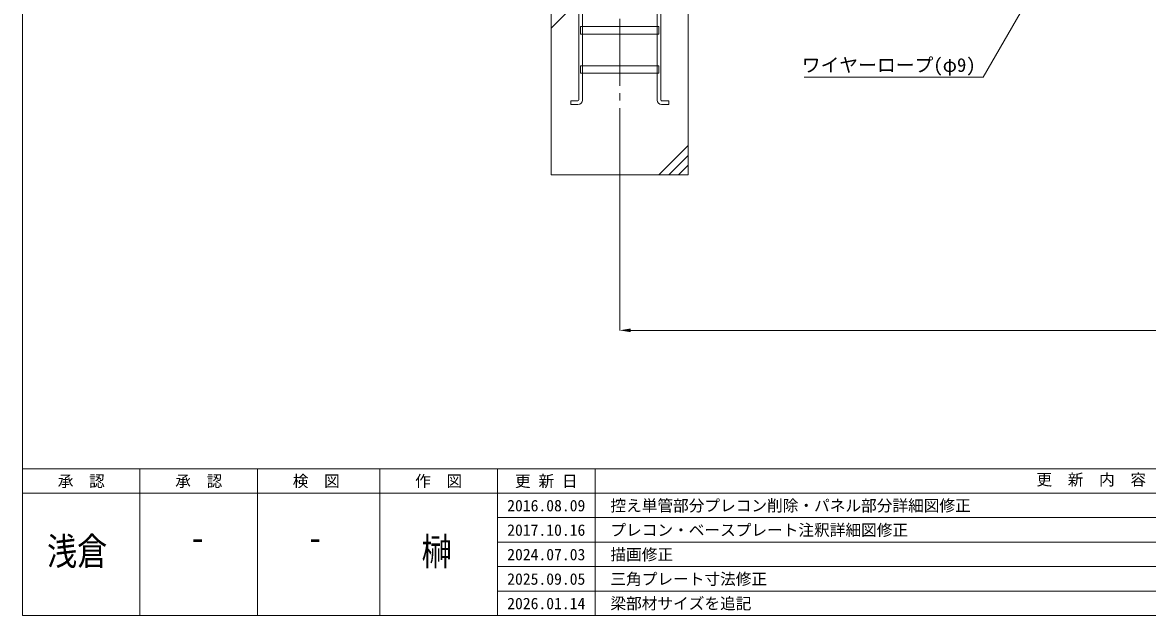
# Model space of a CAD drawing. Units: millimetres, scale not verified. Extents: x -6980 to 13145, y -14438 to 14438.
# Drawn here: x -6980 to -1235, y 562 to 3591 of the extents above; entities that cross this region are included whole.
import ezdxf
from ezdxf.enums import TextEntityAlignment as Align

# ---------------------------------------------------------------- set-up
doc = ezdxf.new("R2010")
doc.units = ezdxf.units.MM
doc.header["$LTSCALE"] = 38
doc.linetypes.add('CHAIN2', pattern=[12, 9, -1, 1, -1])
doc.linetypes.add('DASHED1', pattern=[1.8, 1.2, -0.6])
for name, color, linetype, lineweight in [('0-9_基礎工事用PCA小', 7, 'Continuous', 18), ('0-A_図面枠', 7, 'Continuous', 18), ('0-B_寸法', 3, 'Continuous', 18), ('1-2_通芯', 1, 'CHAIN2', 18), ('1-7_文字', 7, 'Continuous', 18)]:
    doc.layers.add(name, color=color, linetype=linetype, lineweight=lineweight)
doc.styles.add('ＭＳ ゴシック', font='')
doc.styles.get('ＭＳ ゴシック').set_extended_font_data('MS Gothic')

msp = doc.modelspace()

# ---------------------------------------------------------------- linework, layer by layer
at = {"layer": '0-9_基礎工事用PCA小'}
for p, q in [((-4280.2, 3562.5), (-4130.2, 3712.5)), ((-4120.68, 3532.5), (-4120.68, 3370.5)), ((-3739.72, 3532.5), (-3739.72, 3370.5)), ((-4120.68, 3332.5), (-4120.68, 3195.5)), ((-3739.72, 3332.5), (-3739.72, 3195.5)), ((-3580.2, 2962.5), (-3730.2, 2812.5)), ((-3580.2, 2912.5), (-3680.2, 2812.5)), ((-3580.2, 2862.5), (-3630.2, 2812.5))]:
    msp.add_line(p, q, dxfattribs=at)
at = {"layer": '0-9_基礎工事用PCA小', "color": 4, "linetype": 'DASHED1', "lineweight": 9}
for p, q in [((-4120.68, 3570.5), (-4120.68, 3532.5)), ((-3739.72, 3570.5), (-3739.72, 3532.5)), ((-4120.68, 3370.5), (-4120.68, 3332.5)), ((-3739.72, 3370.5), (-3739.72, 3332.5))]:
    msp.add_line(p, q, dxfattribs=at)
at = {"layer": '0-9_基礎工事用PCA小'}
for points in [[(-4139.73, 3195.55), (-4139.73, 3772.5), (-4120.68, 3772.5), (-4120.68, 3570.5)], [(-3720.68, 3195.55), (-3720.68, 3772.5), (-3739.72, 3772.5), (-3739.72, 3570.5)], [(-4143.68, 3172.5), (-4180.68, 3172.5), (-4180.68, 3191.55), (-4143.72, 3191.55)], [(-3716.72, 3172.5), (-3679.72, 3172.5), (-3679.72, 3191.55), (-3716.67, 3191.55)]]:
    msp.add_lwpolyline(points, dxfattribs=at)
for points in [[(-4280.2, 2812.5), (-3580.2, 2812.5), (-3580.2, 3712.5), (-4280.2, 3712.5)], [(-4130.2, 3570.5), (-3730.2, 3570.5), (-3730.2, 3532.5), (-4130.2, 3532.5)], [(-4130.2, 3370.5), (-3730.2, 3370.5), (-3730.2, 3332.5), (-4130.2, 3332.5)]]:
    msp.add_lwpolyline(points, close=True, dxfattribs=at)
for centre, radius, start, end in [((-4143.72, 3195.55), 4, 270, 0), ((-4143.68, 3195.5), 23, 270, 0), ((-3716.72, 3195.5), 23, 180, 270), ((-3716.67, 3195.55), 4, 180, 270)]:
    msp.add_arc(centre, radius, start, end, dxfattribs=at)
at = {"layer": '0-A_図面枠'}
for p, q in [((-6980.2, 1312.5), (13144.8, 1312.5)), ((-6380.2, 1312.5), (-6380.2, 562.5)), ((-5780.2, 1312.5), (-5780.2, 562.5)), ((-5155.2, 1312.5), (-5155.2, 562.5)), ((-4555.2, 1312.5), (-4555.2, 562.5)), ((-4055.2, 1312.5), (-4055.2, 562.5)), ((-6980.2, 1187.5), (994.8, 1187.5)), ((-4555.2, 1062.5), (994.8, 1062.5)), ((-4555.2, 937.5), (994.8, 937.5)), ((-4555.2, 812.5), (994.8, 812.5)), ((-4555.2, 687.5), (994.8, 687.5))]:
    msp.add_line(p, q, dxfattribs=at)
msp.add_lwpolyline([(-6980.2, 14437.5), (13144.8, 14437.5), (13144.8, 562.5), (-6980.2, 562.5)], close=True, dxfattribs=at)
at = {"layer": '0-B_寸法'}
for p, q in [((-3930.2, 2811.5), (-3930.2, 2018.05)), ((3314.8, 2019.05), (-3875.2, 2019.05))]:
    msp.add_line(p, q, dxfattribs=at)
at = {"layer": '0-B_寸法', "color": 91}
msp.add_solid([(-3875.2, 2028.2), (-3930.2, 2019.05), (-3875.2, 2009.88)], dxfattribs=at)
at = {"layer": '1-2_通芯'}
msp.add_line((-3930.2, 2812.5), (-3930.2, 4724.5), dxfattribs=at)
at = {"layer": '1-7_文字'}
for p, q in [((-1817.27, 3757.5), (-2074.2, 3312.5)), ((-2988.35, 3312.5), (-2074.55, 3312.5)), ((-2074.2, 3312.5), (-2074.55, 3312.5))]:
    msp.add_line(p, q, dxfattribs=at)

# ---------------------------------------------------------------- texts
at = {"layer": '0-A_図面枠', "style": 'ＭＳ ゴシック'}
for s, p in [('承\u3000認', (-6800.2, 1202)), ('承\u3000認', (-6200.2, 1202)), ('検\u3000図', (-5600.2, 1202)), ('作\u3000図', (-4975.2, 1202)), ('更 新 日', (-4465.2, 1202)), ('更\u3000新\u3000内\u3000容', (-1802.58, 1209.67)), ('2016.08.09', (-4505.2, 1077)), ('控え単管部分プレコン削除・パネル部分詳細図修正', (-3978, 1077)), ('プレコン・ベースプレート注釈詳細図修正', (-3978, 952)), ('2017.10.16', (-4505.2, 952)), ('2024.07.03', (-4505.2, 827)), ('描画修正', (-3978, 827)), ('2025.09.05', (-4505.2, 702)), ('三角プレート寸法修正 ', (-3978, 702)), ('2026.01.14', (-4505.2, 577)), ('梁部材サイズを追記', (-3978, 577))]:
    msp.add_text(s, height=58.65, dxfattribs=at).set_placement(p, align=Align.BOTTOM_LEFT)
at = {"layer": '0-A_図面枠', "style": 'ＭＳ ゴシック', "width": 0.8}
for s, p in [('浅倉', (-6854.75, 777.83)), ('榊', (-4942.48, 776.12)), ('-', (-6123.82, 848.98)), ('-', (-5523.83, 848.98))]:
    msp.add_text(s, height=140.8, dxfattribs=at).set_placement(p, align=Align.BOTTOM_LEFT)
at = {"layer": '1-7_文字', "style": 'ＭＳ ゴシック'}
msp.add_text('ワイヤーロープ(φ9)', height=70.38, dxfattribs=at).set_placement((-3001.12, 3317.9), align=Align.BOTTOM_LEFT)

doc.saveas('drawing.dxf')
